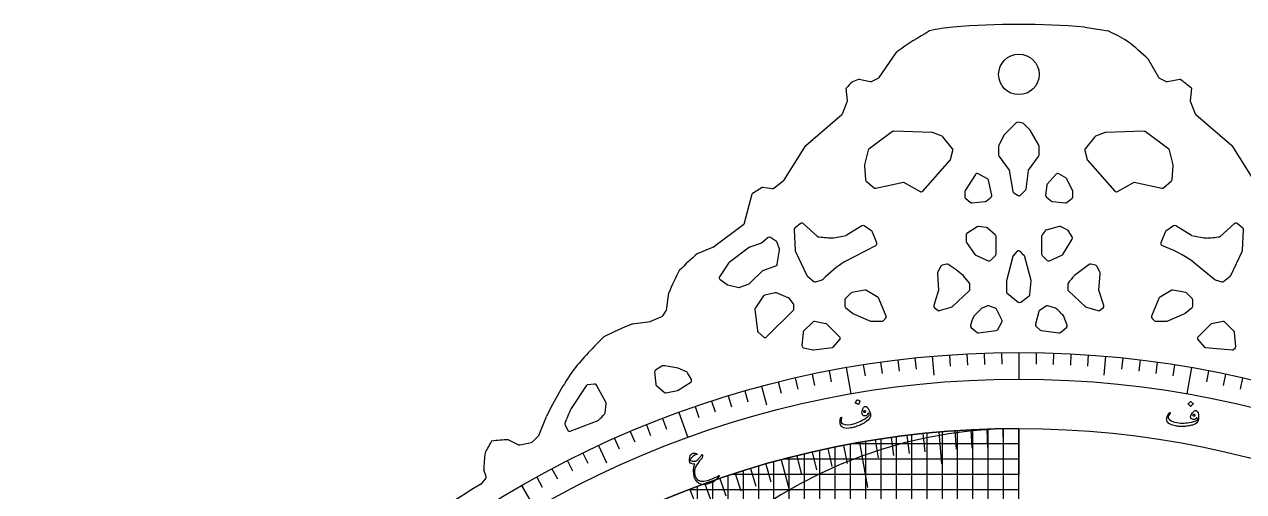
# Model space of a CAD drawing. Header units: millimetres. Extents: x -75 to 75, y -75 to 98.
# Drawn here: x -73.5 to 16.6, y 63.2 to 97.8 of the extents above; entities that cross this region are included whole.
import ezdxf

# ---------------------------------------------------------------- set-up
doc = ezdxf.new("R2010")
doc.units = ezdxf.units.MM
for name, color, linetype in [('CUT_INNER', 6, 'Continuous'), ('CUT_OUTER', 1, 'Continuous'), ('ENGRAVE', 7, 'Continuous'), ('ENGRAVE_FINE', 8, 'Continuous'), ('TEXT', 5, 'Continuous')]:
    doc.layers.add(name, color=color, linetype=linetype)

msp = doc.modelspace()

# ---------------------------------------------------------------- linework, layer by layer
at = {"layer": 'CUT_INNER'}
for points in [[(-0.206, 90.486), (-1.096, 89.597)], [(0.288, 90.455), (-0.07, 90.527)], [(0.8, 89.978), (0.364, 90.414)], [(-9.342, 89.838), (-11.087, 88.552)], [(-6.435, 89.773), (-9.248, 89.867)], [(-5.679, 89.498), (-6.387, 89.763)], [(-4.915, 88.578), (-5.614, 89.451)], [(-1.124, 89.557), (-1.482, 88.841)], [(1.468, 88.844), (0.824, 89.948)], [(5.604, 89.451), (4.906, 88.578)], [(6.378, 89.763), (5.669, 89.498)], [(9.238, 89.867), (6.425, 89.773)], [(11.077, 88.552), (9.332, 89.838)], [(-11.143, 88.468), (-11.414, 87.389)], [(-5.053, 87.785), (-4.887, 88.448)], [(-1.498, 88.774), (-1.498, 88.088)], [(1.488, 88.088), (1.488, 88.768)], [(4.877, 88.448), (5.043, 87.785)], [(11.404, 87.389), (11.133, 88.468)], [(-7.1, 85.433), (-5.086, 87.722)], [(-1.469, 87.999), (-0.73, 86.982), (-0.728, 86.979), (-0.727, 86.976), (-0.451, 85.409)], [(0.718, 86.979), (0.72, 86.982), (1.459, 87.999)], [(5.076, 87.722), (7.091, 85.433)], [(-11.417, 87.34), (-11.328, 86.269)], [(-3.212, 86.668), (-3.979, 85.475)], [(-2.327, 86.337), (-3.013, 86.718)], [(0.532, 85.584), (0.717, 86.975), (0.718, 86.979)], [(2.756, 86.695), (2.098, 85.955)], [(3.471, 86.423), (2.942, 86.726)], [(11.318, 86.269), (11.408, 87.34)], [(-11.276, 86.168), (-10.706, 85.68)], [(-10.575, 85.647), (-8.533, 86.111), (-8.53, 86.112)], [(-8.53, 86.112), (-8.527, 86.11), (-7.287, 85.402)], [(-2.001, 85.144), (-2.254, 86.24)], [(2.061, 85.872), (1.979, 85.134)], [(3.976, 85.469), (3.531, 86.36)], [(7.278, 85.402), (8.517, 86.11), (8.52, 86.112)], [(8.52, 86.112), (8.523, 86.111), (10.565, 85.647)], [(10.696, 85.68), (11.266, 86.168)], [(-4.003, 85.394), (-4.003, 85.028)], [(-3.946, 84.911), (-3.568, 84.608)], [(-2.426, 84.695), (-2.053, 84.993), (-2.042, 85.004)], [(-0.38, 85.306), (-0.057, 85.112)], [(0.126, 85.135), (0.489, 85.498)], [(2.034, 85.001), (2.416, 84.695)], [(3.558, 84.609), (3.936, 84.911)], [(3.992, 85.028), (3.992, 85.402)], [(-3.46, 84.576), (-2.506, 84.663)], [(2.496, 84.663), (3.451, 84.576)], [(-16.143, 83.042), (-16.563, 82.692)], [(-14.887, 82.067), (-14.889, 82.069), (-15.946, 83.038)], [(15.936, 83.038), (14.88, 82.069), (14.877, 82.067)], [(16.553, 82.692), (16.134, 83.042)], [(-17.916, 81.71), (-18.358, 82.004)], [(-16.616, 82.569), (-16.526, 81.036)], [(-11.6, 82.881), (-12.765, 82.164), (-12.768, 82.163)], [(-10.877, 82.478), (-11.434, 82.876)], [(-10.506, 81.614), (-10.825, 82.411)], [(-3.906, 82.179), (-3.906, 81.728)], [(-3.087, 82.805), (-3.839, 82.304)], [(-2.408, 82.747), (-2.982, 82.829)], [(-1.743, 82.207), (-2.332, 82.712)], [(-1.69, 80.78), (-1.69, 82.094)], [(1.681, 82.113), (1.681, 80.78)], [(1.939, 82.507), (1.711, 82.203)], [(2.974, 82.822), (2.019, 82.561)], [(3.572, 82.566), (3.08, 82.811), (3.066, 82.817), (3.051, 82.822)], [(3.939, 82.05), (3.63, 82.515)], [(10.815, 82.411), (10.496, 81.614)], [(11.425, 82.876), (10.867, 82.478)], [(12.758, 82.163), (12.755, 82.164), (11.591, 82.881)], [(16.516, 81.036), (16.607, 82.568)], [(-19.915, 81.281), (-21.417, 80.155)], [(-18.537, 81.995), (-19.026, 81.587), (-19.029, 81.585), (-19.032, 81.584), (-19.873, 81.303)], [(-17.692, 81.138), (-17.857, 81.632)], [(-12.861, 80.238), (-10.576, 81.426)], [(-3.879, 81.642), (-3.255, 80.752), (-3.245, 80.739), (-3.234, 80.728)], [(3.246, 80.757), (3.942, 81.888)], [(-17.859, 80.033), (-17.687, 81.066)], [(-16.512, 80.98), (-15.672, 79.207)], [(-3.194, 80.701), (-2.267, 80.279)], [(-2.099, 80.31), (-1.734, 80.674)], [(-0.447, 80.591), (-0.915, 78.81)], [(-0.158, 80.972), (-0.419, 80.646)], [(0.419, 80.625), (0.41, 80.638)], [(0.903, 78.817), (0.439, 80.582)], [(1.725, 80.674), (2.089, 80.31)], [(2.257, 80.279), (3.18, 80.699)], [(12.857, 80.234), (14.47, 78.906)], [(15.661, 79.207), (16.502, 80.98)], [(-21.451, 80.118), (-22.127, 79.105)], [(-19.873, 78.621), (-18.935, 79.559), (-18.932, 79.562)], [(-18.932, 79.562), (-18.928, 79.564), (-17.956, 79.917)], [(-6.022, 79.328), (-5.929, 78.121), (-5.929, 78.117)], [(-5.769, 79.882), (-6.007, 79.407)], [(-5.32, 80.031), (-5.664, 79.961)], [(5.191, 80.004), (4.103, 79.187), (4.09, 79.176)], [(5.654, 79.961), (5.311, 80.031)], [(5.996, 79.407), (5.759, 79.882)], [(5.919, 78.117), (5.919, 78.121), (6.012, 79.328)], [(-22.089, 78.9), (-21.558, 78.52)], [(-21.503, 78.496), (-20.71, 78.319)], [(-20.625, 78.325), (-19.926, 78.587)], [(-15.632, 79.156), (-15.144, 78.749)], [(-15, 78.722), (-14.528, 78.879)], [(-3.652, 78.64), (-4.088, 79.163), (-4.099, 79.176)], [(-3.617, 78.182), (-3.617, 78.544)], [(-0.92, 78.772), (-0.92, 77.996)], [(0.82, 77.798), (0.907, 78.765)], [(3.607, 78.544), (3.607, 78.182)], [(14.518, 78.879), (14.991, 78.722)], [(15.134, 78.749), (15.622, 79.156)], [(-18.87, 77.684), (-19.478, 76.815)], [(-18.015, 77.914), (-18.779, 77.744)], [(-17.043, 77.554), (-17.926, 77.907)], [(-16.654, 77.098), (-16.982, 77.509), (-16.992, 77.52), (-17.003, 77.531)], [(-12.416, 77.891), (-12.82, 77.487)], [(-11.378, 78.107), (-12.336, 77.933)], [(-10.403, 77.566), (-11.274, 78.088)], [(-5.929, 78.117), (-5.93, 78.114), (-6.283, 76.966)], [(-4.94, 76.889), (-3.665, 78.073)], [(-0.864, 77.879), (-0.047, 77.227)], [(0.136, 77.224), (0.76, 77.692)], [(3.655, 78.073), (4.931, 76.889)], [(6.274, 76.966), (5.92, 78.114), (5.919, 78.117)], [(11.265, 78.088), (10.393, 77.566)], [(12.327, 77.933), (11.369, 78.107)], [(12.81, 77.487), (12.406, 77.891)], [(-19.504, 76.712), (-19.324, 75.094)], [(-18.643, 74.65), (-16.665, 76.629)], [(-16.621, 76.735), (-16.621, 77.005)], [(-12.864, 77.381), (-12.864, 76.935)], [(-12.81, 76.82), (-12.303, 76.397)], [(-9.818, 76.186), (-10.341, 77.493)], [(-6.23, 76.802), (-5.989, 76.621)], [(-5.856, 76.598), (-4.999, 76.855)], [(-2.772, 76.747), (-3.305, 76.213), (-3.316, 76.201), (-3.325, 76.188)], [(-2.32, 76.941), (-2.722, 76.78)], [(-1.749, 76.788), (-2.217, 76.944)], [(-1.245, 75.877), (-1.663, 76.713)], [(2.009, 76.923), (1.535, 76.607)], [(2.703, 76.779), (2.133, 76.942)], [(4.989, 76.855), (5.846, 76.598)], [(5.98, 76.621), (6.22, 76.802)], [(10.331, 77.493), (9.809, 76.186)], [(12.293, 76.397), (12.8, 76.82)], [(12.854, 76.936), (12.854, 77.381)], [(-15.233, 75.749), (-15.908, 75.073)], [(-14.257, 75.622), (-15.098, 75.79)], [(-12.266, 76.374), (-10.966, 75.818)], [(-10.907, 75.805), (-10.133, 75.805)], [(-10.027, 75.849), (-9.852, 76.024)], [(-3.325, 76.188), (-3.333, 76.174)], [(-1.558, 75.196), (-1.249, 75.736)], [(1.473, 76.522), (1.222, 75.6)], [(3.315, 76.188), (3.306, 76.201)], [(3.57, 75.52), (3.329, 76.16), (3.323, 76.174), (3.315, 76.188)], [(9.842, 76.024), (10.017, 75.849)], [(10.123, 75.805), (10.897, 75.805)], [(10.956, 75.818), (12.256, 76.374)], [(15.087, 75.79), (14.247, 75.622)], [(15.898, 75.073), (15.223, 75.749)], [(-19.271, 74.996), (-18.845, 74.641)], [(-15.951, 74.98), (-16.032, 74.009)], [(-13.251, 74.651), (-14.18, 75.581)], [(-3.535, 75.352), (-3.09, 74.981)], [(-2.974, 74.947), (-1.668, 75.121)], [(1.261, 75.454), (1.549, 75.167)], [(1.635, 75.124), (2.964, 74.947)], [(3.08, 74.981), (3.526, 75.352)], [(14.171, 75.581), (13.241, 74.651)], [(16.027, 73.948), (15.941, 74.98)], [(-13.694, 73.922), (-13.243, 74.448)], [(13.233, 74.448), (13.682, 73.925)], [(-15.915, 73.85), (-15.202, 73.692)], [(-15.15, 73.689), (-13.788, 73.871), (-13.772, 73.874)], [(13.782, 73.873), (15.77, 73.692)], [(15.89, 73.736), (15.984, 73.83)], [(-26.399, 72.497), (-26.853, 72.194)], [(-24.565, 72.069), (-25.177, 72.33), (-25.194, 72.337)], [(-26.919, 72.056), (-26.837, 71.146)], [(-25.17, 70.715), (-24.255, 71.298)], [(-24.205, 71.499), (-24.494, 72.005)], [(-31.974, 71.03), (-33.084, 69.364), (-33.092, 69.351)], [(-31.366, 71.167), (-31.87, 71.095)], [(-30.514, 69.779), (-31.213, 71.089)], [(-26.785, 71.046), (-26.212, 70.555)], [(-26.085, 70.522), (-25.221, 70.695)], [(-30.582, 69.017), (-30.497, 69.69)], [(-33.543, 68.135), (-33.346, 67.74)], [(-33.157, 67.668), (-31.099, 68.473)]]:
    msp.add_lwpolyline(points, dxfattribs=at)
msp.add_circle((0, 94.074), 1.5, dxfattribs=at)
for centre, radius, start, end in [((-0.1, 90.38), 0.15, 78.63859, 135), ((0.258, 90.308), 0.15, 45, 78.63859), ((-9.253, 89.717), 0.15, 88.08243, 126.38595), ((-6.44, 89.623), 0.15, 69.45007, 88.08243), ((-5.731, 89.357), 0.15, 38.68157, 69.45007), ((-0.99, 89.49), 0.15, 135, 153.45727), ((0.694, 89.872), 0.15, 30.25875, 45), ((5.722, 89.357), 0.15, 110.54993, 141.31843), ((6.43, 89.623), 0.15, 91.91757, 110.54993), ((9.243, 89.717), 0.15, 53.61405, 91.91757), ((-10.998, 88.431), 0.15, 126.38595, 165.93751), ((-5.033, 88.485), 0.15, 345.96376, 38.68157), ((-1.348, 88.774), 0.15, 153.45727, 180), ((1.338, 88.768), 0.15, 0, 30.25875), ((5.023, 88.485), 0.15, 141.31843, 194.03624), ((10.988, 88.431), 0.15, 14.06249, 53.61405), ((-5.198, 87.821), 0.15, 318.649, 345.96376), ((-1.348, 88.088), 0.15, 180, 216.01049), ((1.338, 88.088), 0.15, 323.98951, 360), ((5.189, 87.821), 0.15, 194.03624, 221.351), ((-11.268, 87.352), 0.15, 165.93751, 184.78209), ((-3.086, 86.587), 0.15, 60.95381, 147.26155), ((2.868, 86.596), 0.15, 60.24139, 138.38185), ((11.258, 87.352), 0.15, 355.21791, 14.06249), ((-11.178, 86.282), 0.15, 184.78209, 229.41971), ((-10.608, 85.793), 0.15, 229.41971, 282.80339), ((-2.4, 86.206), 0.15, 13.01466, 60.95381), ((2.21, 85.855), 0.15, 156.00723, 173.63261), ((2.21, 85.855), 0.15, 138.38185, 156.00723), ((3.397, 86.293), 0.15, 26.56505, 60.24139), ((10.598, 85.793), 0.15, 257.19661, 310.58029), ((11.169, 86.282), 0.15, 310.58029, 355.21791), ((-7.213, 85.532), 0.15, 240.24139, 318.649), ((-3.853, 85.394), 0.15, 147.26155, 180), ((-3.853, 85.028), 0.15, 180, 231.36193), ((-2.147, 85.11), 0.15, 314.49049, 13.01466), ((-0.303, 85.435), 0.15, 189.9975, 239.08869), ((0.02, 85.241), 0.15, 239.08869, 315), ((0.383, 85.604), 0.15, 315, 352.40341), ((2.128, 85.118), 0.15, 173.63261, 231.31843), ((3.842, 85.028), 0.15, 308.68157, 360), ((3.842, 85.402), 0.15, 360, 26.56505), ((7.203, 85.532), 0.15, 221.351, 299.75861), ((-3.474, 84.726), 0.15, 231.36193, 275.17979), ((-2.52, 84.812), 0.15, 275.17979, 308.63807), ((2.51, 84.812), 0.15, 231.31843, 264.82385), ((3.464, 84.726), 0.15, 264.82385, 308.68157), ((-16.047, 82.927), 0.15, 47.48114, 129.82749), ((-11.522, 82.754), 0.15, 54.46835, 121.61516), ((11.512, 82.754), 0.15, 58.38484, 125.53165), ((16.037, 82.927), 0.15, 50.17251, 132.51886), ((-18.441, 81.88), 0.15, 56.2756, 129.78364), ((-16.467, 82.577), 0.15, 129.82749, 183.35569), ((-13.282, 93.795), 11.838, 262.20713, 267.35917), ((-15.364, 93.418), 11.55, 277.64539, 282.98659), ((-10.964, 82.355), 0.15, 21.80141, 54.46835), ((-3.756, 82.179), 0.15, 123.66719, 180), ((-3.003, 82.68), 0.15, 81.89667, 123.66719), ((-2.429, 82.598), 0.15, 49.38296, 81.89667), ((-1.841, 82.094), 0.15, 0, 49.38296), ((1.831, 82.113), 0.15, 143.16579, 180), ((2.059, 82.417), 0.15, 105.24139, 143.16579), ((3.013, 82.677), 0.15, 75.40089, 105.24139), ((3.505, 82.432), 0.15, 33.63859, 63.46468), ((3.814, 81.967), 0.15, 328.39441, 33.63859), ((10.954, 82.355), 0.15, 125.53165, 158.19859), ((15.43, 93.835), 11.974, 257.10794, 262.25988), ((13.311, 93.368), 11.41, 272.54405, 277.88946), ((16.457, 82.577), 0.15, 356.61815, 50.17251), ((-19.825, 81.161), 0.15, 108.46468, 126.86544), ((-17.999, 81.585), 0.15, 18.43495, 56.2756), ((-17.835, 81.091), 0.15, 350.53165, 18.43495), ((-10.645, 81.559), 0.15, 297.46432, 21.80141), ((-3.756, 81.728), 0.15, 180, 214.99801), ((10.636, 81.559), 0.15, 158.19859, 242.53568), ((6.049, 69.943), 12.339, 56.51161, 68.52344), ((-16.377, 81.045), 0.15, 183.35569, 205.35021), ((-7.33, 71.865), 10.035, 123.44149, 135.44043), ((-3.132, 80.838), 0.15, 227.22489, 245.56521), ((-2.205, 80.416), 0.15, 245.56521, 315), ((-1.841, 80.78), 0.15, 315, 360), ((-0.302, 80.552), 0.15, 141.31843, 165.25875), ((-0.041, 80.878), 0.15, 50.66579, 141.31843), ((-3.043, 77.543), 4.637, 41.87629, 48.10023), ((0.294, 80.544), 0.15, 14.74125, 32.8965), ((1.831, 80.78), 0.15, 180, 225), ((2.195, 80.416), 0.15, 225, 294.43479), ((3.118, 80.836), 0.15, 294.43479, 328.39441), ((16.366, 81.045), 0.15, 334.64979, 356.61815), ((-21.327, 80.035), 0.15, 126.86544, 146.31851), ((-18.007, 80.058), 0.15, 289.96681, 350.53165), ((-5.873, 79.34), 0.15, 153.37545, 184.41707), ((-5.635, 79.814), 0.15, 101.36141, 153.37545), ((-5.291, 79.883), 0.15, 58.48385, 101.36141), ((-11.765, 70.123), 11.863, 49.74688, 56.47183), ((5.281, 79.883), 0.15, 78.63859, 126.87585), ((5.625, 79.814), 0.15, 26.56505, 78.63859), ((5.862, 79.34), 0.15, 355.61704, 26.56505), ((-22.002, 79.022), 0.15, 146.31851, 234.46835), ((-21.471, 78.642), 0.15, 234.46835, 257.46594), ((-19.979, 78.728), 0.15, 290.54993, 315), ((-15.536, 79.271), 0.15, 205.35021, 230.21636), ((-15.048, 78.864), 0.15, 230.21636, 288.45727), ((-14.576, 79.021), 0.15, 288.45727, 309.46326), ((-3.767, 78.544), 0.15, 0, 39.78364), ((-0.77, 78.772), 0.15, 165.25875, 180), ((0.758, 78.779), 0.15, 354.82385, 14.74125), ((3.757, 78.544), 0.15, 145.89974, 180), ((8.476, 75.056), 6.018, 136.79815, 143.5899), ((14.565, 79.021), 0.15, 230.52386, 251.56505), ((15.038, 78.864), 0.15, 251.56505, 309.82021), ((15.526, 79.271), 0.15, 309.82021, 334.64979), ((-20.677, 78.466), 0.15, 257.46594, 290.54993), ((-18.747, 77.598), 0.15, 102.53406, 145.00199), ((-17.982, 77.768), 0.15, 68.22168, 102.53406), ((-17.099, 77.415), 0.15, 50.47151, 68.22168), ((-12.31, 77.785), 0.15, 100.30841, 135), ((-11.351, 77.959), 0.15, 76.73182, 100.30841), ((-11.351, 77.959), 0.15, 59.04937, 76.73182), ((-10.48, 77.437), 0.15, 21.80654, 59.04937), ((-3.767, 78.182), 0.15, 312.86912, 0), ((-0.77, 77.996), 0.15, 180, 231.36739), ((0.67, 77.811), 0.15, 306.86097, 354.82385), ((3.757, 78.182), 0.15, 180, 227.13088), ((10.47, 77.437), 0.15, 120.95063, 158.19346), ((11.342, 77.959), 0.15, 103.26818, 120.95063), ((11.342, 77.959), 0.15, 79.69159, 103.26818), ((12.3, 77.785), 0.15, 45, 79.69159), ((-19.355, 76.729), 0.15, 145.00199, 186.34291), ((-16.771, 76.735), 0.15, 315.01014, 360), ((-16.771, 77.005), 0.15, 0, 38.63807), ((-12.714, 77.381), 0.15, 135, 180), ((-12.714, 76.935), 0.15, 180, 230.13593), ((-6.14, 76.922), 0.15, 162.8828, 233.09445), ((-5.899, 76.741), 0.15, 233.09445, 286.73199), ((-5.042, 76.999), 0.15, 286.73199, 312.86912), ((-2.666, 76.641), 0.15, 111.8168, 135.03718), ((-2.264, 76.802), 0.15, 71.56505, 111.8168), ((-1.797, 76.646), 0.15, 26.56505, 71.56505), ((0.046, 77.344), 0.15, 231.36739, 306.86097), ((1.618, 76.482), 0.15, 123.69007, 164.75861), ((2.092, 76.798), 0.15, 74.04619, 123.69007), ((2.662, 76.635), 0.15, 50.77949, 74.04619), ((-2.039, 71.413), 7.176, 41.85369, 48.06096), ((5.033, 76.999), 0.15, 227.13088, 253.26801), ((5.89, 76.741), 0.15, 253.26801, 306.90555), ((6.13, 76.922), 0.15, 306.90555, 17.1172), ((12.704, 76.935), 0.15, 309.82749, 0), ((12.704, 77.381), 0.15, 360, 45), ((-15.127, 75.643), 0.15, 78.69007, 135.02788), ((-12.207, 76.512), 0.15, 230.13593, 246.81679), ((-10.907, 75.955), 0.15, 246.8168, 270), ((-10.133, 75.955), 0.15, 270, 314.92569), ((-9.958, 76.13), 0.15, 314.92569, 21.80654), ((2.709, 73.521), 6.599, 156.28648, 162.48867), ((-1.379, 75.81), 0.15, 330.24139, 26.56505), ((9.948, 76.13), 0.15, 158.19346, 225), ((10.123, 75.955), 0.15, 225, 270), ((10.897, 75.955), 0.15, 270, 293.1832), ((12.197, 76.512), 0.15, 293.1832, 309.82749), ((15.116, 75.643), 0.15, 45, 101.31851), ((-19.175, 75.111), 0.15, 186.34291, 230.21636), ((-15.802, 74.967), 0.15, 135.02788, 175.25174), ((-14.286, 75.475), 0.15, 45, 78.69007), ((-3.439, 75.467), 0.15, 164.84849, 230.21636), ((-2.994, 75.096), 0.15, 230.21636, 277.60049), ((-1.688, 75.27), 0.15, 277.60049, 330.24139), ((1.367, 75.561), 0.15, 164.75861, 225.05579), ((1.655, 75.273), 0.15, 225.05579, 262.39951), ((2.984, 75.096), 0.15, 262.39951, 309.78364), ((3.43, 75.467), 0.15, 309.78364, 20.59883), ((14.277, 75.475), 0.15, 101.31851, 135), ((15.792, 74.967), 0.15, 27.74925, 45), ((15.792, 74.967), 0.15, 4.74826, 27.74925), ((-18.749, 74.756), 0.15, 230.21636, 315.01014), ((-15.882, 73.997), 0.15, 175.25174, 257.45544), ((-13.808, 74.02), 0.15, 283.56607, 319.38296), ((-13.357, 74.545), 0.15, 319.38296, 45), ((13.347, 74.545), 0.15, 135, 220.61704), ((13.795, 74.023), 0.15, 220.61704, 264.80191), ((15.878, 73.936), 0.15, 315, 4.74826), ((-15.17, 73.838), 0.15, 257.45544, 277.59659), ((15.784, 73.842), 0.15, 264.80191, 315), ((-26.77, 72.069), 0.15, 123.7244, 185.17979), ((-26.316, 72.373), 0.15, 85.93602, 123.7244), ((-27.283, 63.248), 9.325, 77.05231, 83.98149), ((-24.624, 71.931), 0.15, 29.71055, 66.8168), ((-24.335, 71.424), 0.15, 302.48432, 29.71055), ((-31.849, 70.947), 0.15, 98.10333, 146.31565), ((-31.345, 71.018), 0.15, 28.09101, 98.10333), ((-26.687, 71.16), 0.15, 185.17979, 229.38296), ((-26.115, 70.669), 0.15, 229.38296, 281.30993), ((-25.25, 70.842), 0.15, 281.30993, 302.48432), ((-30.646, 69.709), 0.15, 352.84755, 28.09101), ((-22.019, 64.089), 12.26, 154.58215, 160.18166), ((-31.153, 68.613), 0.15, 291.37208, 309.09302), ((-35.048, 72.932), 5.965, 311.97228, 318.00416), ((-30.73, 69.036), 0.15, 320.40679, 352.84755), ((-33.409, 68.202), 0.15, 162.84417, 206.53532), ((-33.212, 67.807), 0.15, 206.53532, 291.37208)]:
    msp.add_arc(centre, radius, start, end, dxfattribs=at)
at = {"layer": 'CUT_OUTER'}
for points in [[(4.862, 97.574), (6.589, 97.286), (6.593, 97.285)], [(-10.338, 93.849), (-9.013, 95.741), (-9.011, 95.744)], [(9.579, 95.166), (9.581, 95.162), (10.328, 93.857)], [(-11.804, 93.721), (-11.801, 93.721), (-10.99, 93.54)], [(-10.89, 93.552), (-10.394, 93.8)], [(10.391, 93.797), (10.882, 93.552)], [(10.978, 93.539), (11.888, 93.721), (11.891, 93.721)], [(-12.675, 92.121), (-12.768, 93.044), (-12.768, 93.047)], [(12.758, 93.047), (12.758, 93.043), (12.665, 92.121)], [(-13.043, 91.155), (-12.685, 92.05)], [(12.675, 92.05), (13.033, 91.155)], [(-17.376, 86.231), (-15.756, 88.806), (-15.754, 88.809), (-15.751, 88.811), (-13.085, 91.097)], [(13.075, 91.097), (15.741, 88.811), (15.744, 88.809), (15.746, 88.806), (17.366, 86.231)], [(-18.932, 85.726), (-18.929, 85.726), (-18.222, 85.638)], [(-18.114, 85.667), (-17.413, 86.191)], [(-20.267, 83.08), (-19.704, 85.242), (-19.703, 85.245)], [(-22.578, 81.307), (-20.323, 82.998)], [(-23.749, 80.814), (-23.746, 80.815), (-22.61, 81.288)], [(-26.055, 76.614), (-25.868, 77.921), (-25.867, 77.924)], [(-28.564, 75.613), (-28.561, 75.613), (-27.237, 75.803)], [(-27.197, 75.814), (-26.385, 76.174)], [(-26.326, 76.221), (-26.083, 76.545)], [(-35.489, 67.358), (-34.924, 68.768)], [(-37.715, 67.04), (-37.712, 67.039), (-36.991, 66.678)], [(-36.895, 66.665), (-36.026, 66.839)], [(-35.95, 66.88), (-35.522, 67.307)], [(-39.724, 63.783), (-39.404, 64.183)], [(-39.379, 64.324), (-39.545, 64.821), (-39.546, 64.825)]]:
    msp.add_lwpolyline(points, dxfattribs=at)
for centre, radius, start, end in [((-3.99, 86.941), 10.67, 94.71058, 104.17726), ((-0.005, 38.752), 59.023, 85.26986, 94.72415), ((7.932, 71.922), 29.233, 119.81547, 125.42151), ((0.229, 83.611), 15.082, 58.82035, 65.04207), ((-2.929, 82.432), 17.849, 45.51136, 52.0901), ((-10.158, 88.902), 5.093, 108.8645, 114.70897), ((-10.461, 93.935), 0.15, 296.53532, 325.01247), ((10.458, 93.931), 0.15, 209.75861, 243.43495), ((5.287, 84.335), 11.477, 49.38539, 54.8695), ((-7.666, 88.427), 6.883, 132.16405, 137.83376), ((-10.957, 93.687), 0.15, 257.45544, 296.53532), ((10.949, 93.686), 0.15, 243.43495, 281.30993), ((-12.824, 92.106), 0.15, 338.19859, 5.7371), ((12.814, 92.106), 0.15, 174.2629, 201.80141), ((-13.182, 91.21), 0.15, 310.59867, 338.19859), ((13.173, 91.21), 0.15, 201.80141, 229.40133), ((-14.258, 77.384), 9.562, 119.26081, 124.7086), ((-18.203, 85.787), 0.15, 262.89558, 306.83421), ((-17.503, 86.311), 0.15, 306.83421, 327.81084), ((-20.413, 83.118), 0.15, 306.86692, 345.39018), ((-22.668, 81.427), 0.15, 292.61722, 306.86692), ((-11.383, 66.14), 19.189, 130.1221, 135.61771), ((-9.014, 71), 18.22, 151.96861, 157.66281), ((-26.203, 76.635), 0.15, 323.09445, 351.86544), ((-27.258, 75.951), 0.15, 278.13456, 293.94868), ((-26.446, 76.312), 0.15, 293.94868, 323.09445), ((-20.03, 54.016), 23.221, 111.56208, 117.30842), ((-9.509, 52.947), 30.321, 134.29449, 140.48079), ((-10.385, 56.787), 27.307, 145.53372, 153.97648), ((-31.175, 62.049), 9.202, 147.86727, 154.04454), ((-37.364, 54.341), 12.704, 91.58458, 97.25205), ((-36.056, 66.986), 0.15, 281.31851, 315), ((-35.628, 67.413), 0.15, 315, 338.1832), ((-26.999, 64.484), 12.551, 172.71231, 178.44559), ((-36.924, 66.812), 0.15, 243.41264, 281.31851), ((-39.521, 64.277), 0.15, 321.31843, 18.43495), ((-10.747, 14.632), 57.048, 120.56676, 133.00846), ((-39.841, 63.877), 0.15, 303.69388, 321.31843)]:
    msp.add_arc(centre, radius, start, end, dxfattribs=at)
at = {"layer": 'ENGRAVE'}
for points in [[(-6.406, 73.22), (-6.283, 71.819)], [(0, 73.5), (0, 71.531)], [(6.406, 73.22), (6.283, 71.819)], [(-12.763, 72.383), (-12.421, 70.445)], [(12.763, 72.383), (12.421, 70.445)], [(-19.023, 70.996), (-18.659, 69.637)], [(-25.139, 69.067), (-24.465, 67.217)], [(-5.916, 67.617), (-5.709, 65.25)], [(-5.656, 0), (-5.656, 67.639)], [(0, -67.875), (0, 67.875)], [(0, 0), (0, 67.875)], [(0, 67.875), (0, 64.481)], [(-11.786, 66.844), (-11.197, 63.502)], [(-11.312, 0), (-11.312, 66.926)], [(-31.062, 66.614), (-30.468, 65.339)], [(-17.567, 65.562), (-16.953, 63.267)], [(-16.969, 0), (-16.969, 65.72)], [(-22.625, 0), (-22.625, 63.993)], [(-36.75, 63.653), (-35.766, 61.948)], [(-23.215, 63.782), (-22.054, 60.593)]]:
    msp.add_lwpolyline(points, dxfattribs=at)
for radius in [73.5, 73.5, 71.531, 67.875, 67.875]:
    msp.add_circle((0, 0), radius, dxfattribs=at)
for centre, radius, end in [((0, 0), 67.875, 180), ((0, 33.938), 33.938, 270)]:
    msp.add_arc(centre, radius, 90, end, dxfattribs=at)
at = {"layer": 'ENGRAVE_FINE'}
for points in [[(-7.683, 73.097), (-7.595, 72.258)], [(-5.127, 73.321), (-5.068, 72.479)], [(-3.847, 73.399), (-3.803, 72.557)], [(-2.565, 73.455), (-2.536, 72.612)], [(-1.283, 73.489), (-1.268, 72.645)], [(1.283, 73.489), (1.268, 72.645)], [(2.565, 73.455), (2.536, 72.612)], [(3.847, 73.399), (3.803, 72.557)], [(5.127, 73.321), (5.068, 72.479)], [(7.683, 73.097), (7.595, 72.258)], [(-14.024, 72.15), (-13.864, 71.321)], [(-11.498, 72.595), (-11.366, 71.762)], [(-10.229, 72.785), (-10.112, 71.949)], [(-8.957, 72.952), (-8.855, 72.115)], [(8.957, 72.952), (8.855, 72.115)], [(10.229, 72.785), (10.112, 71.949)], [(11.498, 72.595), (11.366, 71.762)], [(14.024, 72.15), (13.864, 71.321)], [(-17.781, 71.317), (-17.577, 70.498)], [(-16.534, 71.616), (-16.344, 70.794)], [(-15.281, 71.894), (-15.106, 71.069)], [(15.281, 71.894), (15.106, 71.069)], [(16.534, 71.616), (16.344, 70.794)], [(-21.489, 70.288), (-21.243, 69.481)], [(-20.259, 70.653), (-20.027, 69.842)], [(-23.929, 69.496), (-23.655, 68.698)], [(-22.713, 69.903), (-22.452, 69.1)], [(-26.34, 68.618), (-26.038, 67.831)], [(-28.719, 67.657), (-28.389, 66.88)], [(-27.534, 68.148), (-27.218, 67.366)], [(-4.735, 67.71), (-4.64, 66.356)], [(-4.525, 0), (-4.525, 67.724)], [(-3.552, 67.782), (-3.481, 66.426)], [(-3.394, 0), (-3.394, 67.79)], [(-2.369, 67.834), (-2.321, 66.477)], [(-2.263, 0), (-2.263, 67.837)], [(-1.185, 67.865), (-1.161, 66.507)], [(-1.131, 0), (-1.131, 67.866)], [(-29.895, 67.146), (-29.552, 66.375)], [(-12.444, 0), (-12.444, 66.725)], [(0, 66.744), (-12.341, 66.744)], [(-10.618, 67.039), (-10.406, 65.699)], [(-10.181, 0), (-10.181, 67.107)], [(-9.446, 67.214), (-9.257, 65.87)], [(-9.05, 0), (-9.05, 67.269)], [(-8.272, 67.369), (-8.106, 66.022)], [(-7.919, 0), (-7.919, 67.412)], [(-7.095, 67.503), (-6.953, 66.153)], [(-6.787, 0), (-6.787, 67.535)], [(-32.22, 66.061), (-31.85, 65.303)], [(-16.42, 65.859), (-16.092, 64.542)], [(-15.838, 0), (-15.838, 66.001)], [(-15.269, 66.135), (-14.963, 64.813)], [(-14.706, 0), (-14.706, 66.263)], [(-14.112, 66.392), (-13.83, 65.064)], [(-13.575, 0), (-13.575, 66.504)], [(-12.951, 66.628), (-12.692, 65.295)], [(-34.506, 64.897), (-34.11, 64.152)], [(-33.368, 65.489), (-32.985, 64.737)], [(-19.845, 64.909), (-19.448, 63.611)], [(-19.231, 0), (-19.231, 65.094)], [(-18.709, 65.246), (-18.335, 63.941)], [(-18.1, 0), (-18.1, 65.417)], [(0, 65.612), (-17.379, 65.612)], [(-35.633, 64.284), (-35.224, 63.547)], [(-22.098, 64.177), (-21.656, 62.894)], [(-21.494, 0), (-21.494, 64.382)], [(0, 64.481), (-21.194, 64.481)], [(-20.974, 64.553), (-20.555, 63.262)], [(-20.363, 0), (-20.363, 64.749)], [(0, 63.35), (-24.368, 63.35)], [(-24.324, 63.367), (-23.838, 62.099)], [(-23.756, 0), (-23.756, 63.582)]]:
    msp.add_lwpolyline(points, dxfattribs=at)
at = {"layer": 'TEXT'}
for points in [[(-11.406, 69.494), (-11.352, 69.507), (-11.295, 69.495), (-11.235, 69.459), (-11.171, 69.398), (-11.109, 69.315), (-11.056, 69.213), (-11.011, 69.092), (-10.975, 68.952), (-10.965, 68.9), (-10.961, 68.852), (-10.962, 68.806), (-10.97, 68.763), (-11.004, 68.675), (-11.063, 68.586), (-11.146, 68.497), (-11.252, 68.408), (-11.313, 68.364), (-11.376, 68.322), (-11.442, 68.281), (-11.51, 68.242), (-11.581, 68.204), (-11.654, 68.168), (-11.73, 68.133), (-11.809, 68.099), (-11.889, 68.067), (-11.967, 68.037), (-12.044, 68.01), (-12.119, 67.986), (-12.193, 67.963), (-12.265, 67.944), (-12.337, 67.927), (-12.408, 67.913), (-12.707, 67.882), (-12.939, 67.919), (-13.103, 68.024), (-13.199, 68.197), (-13.21, 68.239), (-13.216, 68.288), (-13.22, 68.345), (-13.221, 68.408), (-13.216, 68.478), (-13.203, 68.548), (-13.183, 68.617), (-13.155, 68.685), (-13.151, 68.693), (-13.145, 68.7), (-13.137, 68.704), (-13.129, 68.707), (-13.12, 68.707), (-13.113, 68.705), (-13.106, 68.7), (-13.101, 68.693), (-13.098, 68.684), (-13.097, 68.676), (-13.098, 68.668), (-13.101, 68.66), (-13.146, 68.505), (-13.146, 68.379), (-13.103, 68.284), (-13.016, 68.218), (-12.842, 68.165), (-12.635, 68.153), (-12.394, 68.182), (-12.118, 68.251), (-11.999, 68.29), (-11.88, 68.336), (-11.763, 68.387), (-11.646, 68.443), (-11.529, 68.506), (-11.414, 68.574), (-11.3, 68.648), (-11.186, 68.728), (-11.127, 68.777), (-11.084, 68.825), (-11.057, 68.874), (-11.047, 68.924), (-11.062, 68.954), (-11.082, 68.982), (-11.106, 69.005), (-11.135, 69.025), (-11.139, 69.026), (-11.142, 69.023), (-11.146, 69.018), (-11.149, 69.009), (-11.178, 68.941), (-11.214, 68.888), (-11.257, 68.849), (-11.307, 68.824), (-11.402, 68.807), (-11.481, 68.823), (-11.543, 68.871), (-11.587, 68.953), (-11.6, 69.03), (-11.59, 69.128), (-11.557, 69.247), (-11.502, 69.388), (-11.483, 69.424), (-11.461, 69.453), (-11.435, 69.477), (-11.406, 69.494)], [(-11.982, 69.986), (-11.979, 69.99), (-11.975, 69.993), (-11.969, 69.994), (-11.961, 69.995), (-11.905, 69.983), (-11.851, 69.966), (-11.799, 69.943), (-11.749, 69.915), (-11.744, 69.911), (-11.741, 69.906), (-11.741, 69.9), (-11.743, 69.894), (-11.836, 69.67), (-11.84, 69.664), (-11.846, 69.662), (-11.854, 69.663), (-11.864, 69.668), (-11.872, 69.672), (-11.886, 69.678), (-11.904, 69.686), (-11.927, 69.695), (-11.955, 69.707), (-11.989, 69.721), (-12.029, 69.736), (-12.074, 69.753), (-12.08, 69.756), (-12.083, 69.759), (-12.084, 69.763), (-12.082, 69.768)], [(12.677, 69.863), (12.681, 69.866), (12.686, 69.867), (12.692, 69.867), (12.7, 69.865), (12.749, 69.834), (12.794, 69.799), (12.835, 69.76), (12.872, 69.717), (12.875, 69.711), (12.876, 69.706), (12.875, 69.7), (12.871, 69.695), (12.706, 69.516), (12.701, 69.512), (12.694, 69.512), (12.687, 69.516), (12.68, 69.524), (12.673, 69.531), (12.662, 69.541), (12.648, 69.555), (12.63, 69.572), (12.607, 69.592), (12.58, 69.617), (12.548, 69.644), (12.511, 69.676), (12.506, 69.681), (12.504, 69.685), (12.505, 69.689), (12.508, 69.693)], [(-11.314, 69.122), (-11.306, 69.136), (-11.305, 69.148), (-11.311, 69.16), (-11.325, 69.17), (-11.375, 69.192), (-11.417, 69.192), (-11.449, 69.171), (-11.473, 69.129), (-11.475, 69.117), (-11.474, 69.107), (-11.47, 69.099), (-11.464, 69.092), (-11.422, 69.075), (-11.383, 69.074), (-11.347, 69.09), (-11.314, 69.122)], [(13.051, 69.204), (13.105, 69.198), (13.155, 69.167), (13.199, 69.113), (13.239, 69.034), (13.268, 68.935), (13.283, 68.821), (13.284, 68.692), (13.27, 68.547), (13.262, 68.496), (13.249, 68.449), (13.232, 68.406), (13.21, 68.368), (13.147, 68.297), (13.062, 68.233), (12.954, 68.178), (12.823, 68.13), (12.751, 68.111), (12.677, 68.093), (12.602, 68.077), (12.524, 68.064), (12.445, 68.052), (12.363, 68.043), (12.28, 68.036), (12.194, 68.031), (12.108, 68.028), (12.025, 68.027), (11.944, 68.028), (11.864, 68.03), (11.787, 68.035), (11.713, 68.041), (11.639, 68.05), (11.568, 68.061), (11.276, 68.135), (11.071, 68.248), (10.952, 68.403), (10.921, 68.598), (10.926, 68.642), (10.937, 68.691), (10.952, 68.745), (10.973, 68.804), (11.002, 68.868), (11.038, 68.93), (11.081, 68.988), (11.13, 69.042), (11.137, 69.049), (11.145, 69.052), (11.153, 69.054), (11.162, 69.054), (11.17, 69.051), (11.177, 69.046), (11.181, 69.04), (11.183, 69.031), (11.183, 69.022), (11.182, 69.013), (11.178, 69.006), (11.173, 69), (11.077, 68.869), (11.034, 68.752), (11.041, 68.647), (11.101, 68.556), (11.246, 68.447), (11.437, 68.365), (11.674, 68.309), (11.956, 68.28), (12.082, 68.276), (12.208, 68.278), (12.336, 68.285), (12.466, 68.299), (12.596, 68.318), (12.728, 68.343), (12.861, 68.373), (12.995, 68.41), (13.067, 68.435), (13.124, 68.466), (13.166, 68.503), (13.192, 68.546), (13.189, 68.579), (13.18, 68.612), (13.165, 68.642), (13.144, 68.671), (13.141, 68.673), (13.137, 68.671), (13.132, 68.668), (13.126, 68.661), (13.075, 68.606), (13.024, 68.568), (12.97, 68.546), (12.915, 68.541), (12.819, 68.557), (12.75, 68.599), (12.709, 68.666), (12.695, 68.758), (12.71, 68.834), (12.752, 68.923), (12.824, 69.024), (12.924, 69.137), (12.954, 69.164), (12.985, 69.184), (13.017, 69.198), (13.051, 69.204)], [(13.009, 68.823), (13.022, 68.833), (13.027, 68.845), (13.025, 68.858), (13.016, 68.872), (12.976, 68.909), (12.937, 68.924), (12.899, 68.915), (12.863, 68.884), (12.857, 68.873), (12.854, 68.864), (12.854, 68.855), (12.858, 68.846), (12.891, 68.816), (12.928, 68.802), (12.967, 68.804), (13.009, 68.823)], [(-24.181, 66.013), (-24.145, 66.038), (-24.101, 66.054), (-24.049, 66.059), (-23.989, 66.054), (-23.958, 66.048), (-23.928, 66.041), (-23.901, 66.033), (-23.875, 66.025), (-23.852, 66.015), (-23.831, 66.005), (-23.812, 65.994), (-23.795, 65.983), (-23.782, 65.971), (-23.782, 65.96), (-23.794, 65.952), (-23.819, 65.945), (-23.976, 65.9), (-24.107, 65.815), (-24.209, 65.691), (-24.284, 65.527), (-24.285, 65.518), (-24.282, 65.51), (-24.275, 65.503), (-24.265, 65.497), (-24.146, 65.462), (-24.028, 65.453), (-23.911, 65.47), (-23.796, 65.513), (-23.776, 65.525), (-23.753, 65.544), (-23.726, 65.572), (-23.694, 65.607), (-23.638, 65.677), (-23.589, 65.737), (-23.546, 65.79), (-23.51, 65.835), (-23.48, 65.871), (-23.456, 65.9), (-23.439, 65.92), (-23.429, 65.933), (-23.412, 65.945), (-23.4, 65.944), (-23.393, 65.928), (-23.39, 65.897), (-23.392, 65.815), (-23.398, 65.753), (-23.405, 65.71), (-23.417, 65.687), (-23.46, 65.643), (-23.506, 65.594), (-23.553, 65.54), (-23.601, 65.481), (-23.651, 65.417), (-23.702, 65.348), (-23.755, 65.273), (-23.809, 65.194), (-23.908, 65.009), (-23.963, 64.815), (-23.974, 64.611), (-23.94, 64.398), (-23.902, 64.289), (-23.848, 64.195), (-23.778, 64.115), (-23.692, 64.05), (-23.514, 63.986), (-23.287, 63.981), (-23.008, 64.035), (-22.679, 64.146), (-22.629, 64.167), (-22.576, 64.191), (-22.52, 64.217), (-22.46, 64.246), (-22.396, 64.278), (-22.33, 64.312), (-22.261, 64.349), (-22.188, 64.389), (-22.175, 64.395), (-22.165, 64.398), (-22.157, 64.397), (-22.153, 64.393), (-22.156, 64.362), (-22.192, 64.306), (-22.261, 64.223), (-22.362, 64.114), (-22.424, 64.051), (-22.48, 64.001), (-22.531, 63.964), (-22.575, 63.938), (-22.745, 63.863), (-22.903, 63.804), (-23.048, 63.763), (-23.182, 63.738), (-23.453, 63.742), (-23.674, 63.825), (-23.844, 63.989), (-23.964, 64.233), (-24.035, 64.509), (-24.056, 64.769), (-24.028, 65.01), (-23.951, 65.234), (-24.058, 65.242), (-24.148, 65.255), (-24.221, 65.276), (-24.277, 65.304), (-24.294, 65.317), (-24.309, 65.334), (-24.321, 65.353), (-24.329, 65.374), (-24.343, 65.437), (-24.35, 65.498), (-24.351, 65.558), (-24.347, 65.617), (-24.323, 65.74), (-24.287, 65.847), (-24.24, 65.938), (-24.181, 66.013)]]:
    msp.add_lwpolyline(points, close=True, dxfattribs=at)

doc.saveas('drawing.dxf')
